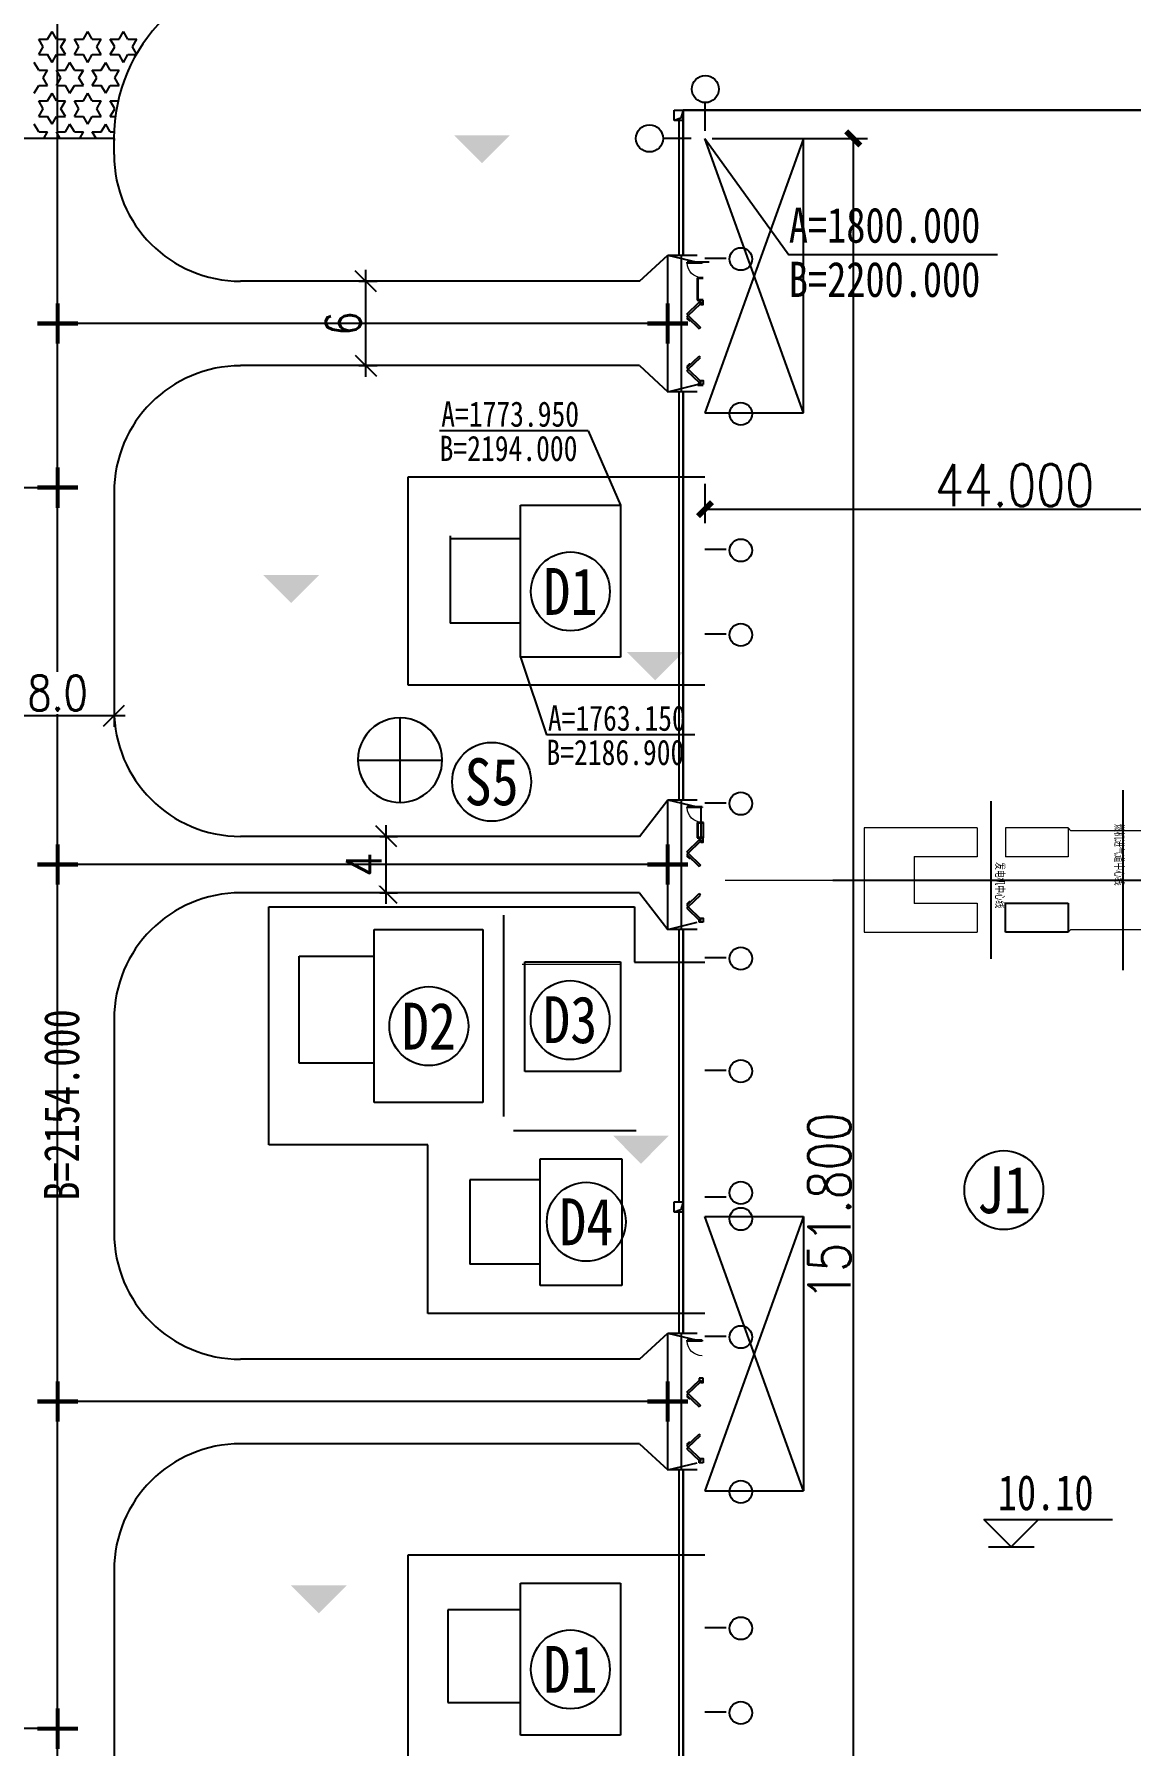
# Model space of a CAD drawing. Extents: x -93062 to 326984, y -142534 to 91021.
# Drawn here: x -53431 to -49780, y 80436 to 86134 of the extents above; entities that cross this region are included whole.
import ezdxf
from ezdxf.enums import TextEntityAlignment as Align

# ---------------------------------------------------------------- set-up
doc = ezdxf.new("R2010")
doc.units = 0
doc.header["$LTSCALE"] = 1000
doc.header["$MEASUREMENT"] = 0
doc.layers.get('0').update_dxf_attribs({"color": 8})
doc.styles.add('_HZTXT', font='GEDITXT', dxfattribs={"width": 0.8, "bigfont": 'DXT'})
doc.styles.add('COMPLEX', font='COMPLEX')
doc.styles.add('DIMHT', font='', dxfattribs={"width": 0.8})
doc.styles.add('HT', font='')
doc.styles.add('hz', font='GEDITXT', dxfattribs={"width": 0.8, "bigfont": 'DXT'})
doc.styles.add('SIM', font='GEDITXT', dxfattribs={"width": 0.8, "bigfont": 'DXT'})
doc.styles.add('SIMPLEX', font='GEDITXT', dxfattribs={"height": 0.2, "bigfont": 'DXT'})
doc.styles.get("Standard").update_dxf_attribs({"font": 'gbenor.shx', "bigfont": 'gbcbig.shx'})
doc.styles.add('黑体', font='')
doc.styles.get('DIMHT').set_extended_font_data('SimSun')
doc.styles.get('HT').set_extended_font_data('SimSun')
doc.styles.get('黑体').set_extended_font_data('SimSun')

# ---------------------------------------------------------------- blocks, each defined once
blk = doc.blocks.new('_Oblique')
at = {"color": 0, "linetype": 'ByBlock', "lineweight": -2}
blk.add_line((-0.5, -0.5), (0.5, 0.5), dxfattribs=at)
blk = doc.blocks.new('jzw-bh')
blk.add_circle((0, 0), 1.402)
at = {"style": 'SIMPLEX', "width": 0.8}
blk.add_attdef('JZW', text='', height=1, dxfattribs=at).set_placement((0, 0), align=Align.MIDDLE)
blk = doc.blocks.new('_ArchTick')
at = {"color": 0, "linetype": 'ByBlock', "const_width": 0.4}
blk.add_lwpolyline([(-0.5, -0.5), (0.5, 0.5)], dxfattribs=at)
blk = doc.blocks.new('A$C672165B9')
for points in [[(17095, 23678), (16593, 23678), (16844, 23427)], [(15389, 19747), (14887, 19747), (15138, 19496)], [(18643, 19057), (18141, 19057), (18392, 18806)], [(18516, 14736), (18014, 14736), (18265, 14484)], [(15637, 10716), (15135, 10716), (15386, 10465)]]:
    blk.add_hatch(color=251).paths.add_polyline_path(points)
at = {"color": 251, "ltscale": 10}
for p, q in [((13050, 2892), (13050, 26414)), ((13554, 23505), (13554, 23649)), ((13554, 23649), (13554, 23630)), ((18252, 22372), (18504, 22605)), ((18252, 22372), (14686, 22372)), ((18252, 21618), (14686, 21618)), ((18252, 21618), (18504, 21385)), ((13554, 20485), (13554, 18542)), ((18252, 17410), (18504, 17737)), ((18252, 16906), (18504, 16579)), ((13554, 15774), (13554, 13868)), ((18252, 12736), (18504, 12969)), ((18252, 12736), (14686, 12736)), ((18504, 12359), (13050, 12359)), ((18252, 11981), (14686, 11981)), ((18252, 11981), (18504, 11748)), ((13554, 10849), (13554, 8905)), ((13050, 9434), (3018, 9434))]:
    blk.add_line(p, q, dxfattribs=at)
at = {"color": 251}
for p, q in [((12881, 24537), (12960, 24537)), ((12921, 24468), (12881, 24537)), ((12960, 24537), (13000, 24606)), ((13040, 24537), (13000, 24606)), ((13040, 24537), (13120, 24537)), ((13080, 24468), (13120, 24537)), ((13200, 24537), (13280, 24537)), ((13240, 24468), (13200, 24537)), ((13280, 24537), (13320, 24606)), ((13360, 24537), (13320, 24606)), ((13360, 24537), (13440, 24537)), ((13400, 24468), (13440, 24537)), ((13520, 24537), (13600, 24537)), ((13560, 24468), (13520, 24537)), ((13600, 24537), (13639, 24606)), ((13679, 24537), (13639, 24606)), ((13679, 24537), (13759, 24537)), ((13719, 24468), (13759, 24537)), ((13839, 24537), (13842, 24537)), ((13841, 24535), (13839, 24537)), ((12881, 24260), (12841, 24329)), ((12881, 24399), (12921, 24468)), ((12881, 24399), (12960, 24399)), ((13000, 24329), (12960, 24399)), ((13000, 24329), (13040, 24399)), ((13040, 24399), (13120, 24399)), ((13120, 24399), (13080, 24468)), ((13120, 24260), (13160, 24329)), ((13200, 24260), (13160, 24329)), ((13200, 24399), (13240, 24468)), ((13200, 24399), (13280, 24399)), ((13320, 24329), (13280, 24399)), ((13320, 24329), (13360, 24399)), ((13360, 24399), (13440, 24399)), ((13440, 24399), (13400, 24468)), ((13440, 24260), (13480, 24329)), ((13520, 24260), (13480, 24329)), ((13520, 24399), (13560, 24468)), ((13520, 24399), (13600, 24399)), ((13639, 24329), (13600, 24399)), ((13639, 24329), (13679, 24399)), ((13679, 24399), (13753, 24399)), ((13756, 24404), (13719, 24468)), ((12881, 24260), (12960, 24260)), ((12921, 24191), (12960, 24260)), ((12960, 24122), (12921, 24191)), ((13040, 24260), (13120, 24260)), ((13080, 24191), (13040, 24260)), ((13040, 24122), (13080, 24191)), ((13200, 24260), (13280, 24260)), ((13240, 24191), (13280, 24260)), ((13280, 24122), (13240, 24191)), ((13360, 24260), (13440, 24260)), ((13400, 24191), (13360, 24260)), ((13360, 24122), (13400, 24191)), ((13520, 24260), (13600, 24260)), ((13560, 24191), (13600, 24260)), ((13600, 24122), (13560, 24191)), ((13679, 24260), (13683, 24260)), ((13681, 24257), (13679, 24260)), ((12841, 24053), (12881, 24122)), ((12881, 24122), (12960, 24122)), ((12960, 23984), (13000, 24053)), ((13040, 23984), (13000, 24053)), ((13040, 24122), (13120, 24122)), ((13160, 24053), (13120, 24122)), ((13160, 24053), (13200, 24122)), ((13200, 24122), (13280, 24122)), ((13280, 23984), (13320, 24053)), ((13360, 23984), (13320, 24053)), ((13360, 24122), (13440, 24122)), ((13480, 24053), (13440, 24122)), ((13480, 24053), (13520, 24122)), ((13520, 24122), (13600, 24122)), ((12881, 23984), (12960, 23984)), ((12921, 23914), (12881, 23984)), ((12881, 23845), (12921, 23914)), ((13040, 23984), (13120, 23984)), ((13080, 23914), (13120, 23984)), ((13120, 23845), (13080, 23914)), ((13200, 23984), (13280, 23984)), ((13240, 23914), (13200, 23984)), ((13200, 23845), (13240, 23914)), ((13360, 23984), (13440, 23984)), ((13400, 23914), (13440, 23984)), ((13440, 23845), (13400, 23914)), ((13520, 23984), (13591, 23984)), ((13560, 23914), (13520, 23984)), ((13520, 23845), (13560, 23914)), ((18563, 23808), (18563, 23901)), ((18563, 23901), (18642, 23901)), ((18642, 23901), (18620, 23829)), ((18642, 23901), (18642, 22605)), ((22929, 23901), (18642, 23901)), ((18642, 23901), (18642, 23808)), ((18642, 22605), (18642, 23901)), ((18642, 23901), (24612, 23901)), ((18840, 23718), (18840, 23969)), ((12881, 23707), (12841, 23776)), ((12881, 23845), (12960, 23845)), ((13000, 23776), (12960, 23845)), ((13000, 23776), (13040, 23845)), ((13040, 23845), (13120, 23845)), ((13120, 23707), (13160, 23776)), ((13200, 23707), (13160, 23776)), ((13200, 23845), (13280, 23845)), ((13320, 23776), (13280, 23845)), ((13320, 23776), (13360, 23845)), ((13360, 23845), (13440, 23845)), ((13440, 23707), (13480, 23776)), ((13520, 23707), (13480, 23776)), ((13520, 23845), (13566, 23845)), ((18620, 23829), (18563, 23808)), ((18642, 23808), (18563, 23808)), ((18605, 22605), (18605, 23808)), ((13554, 23649), (12547, 23649)), ((13554, 23649), (12547, 23649)), ((12881, 23707), (12960, 23707)), ((12927, 23649), (12960, 23707)), ((13040, 23707), (13120, 23707)), ((13074, 23649), (13040, 23707)), ((13200, 23707), (13280, 23707)), ((13247, 23649), (13280, 23707)), ((13360, 23707), (13440, 23707)), ((13393, 23649), (13360, 23707)), ((13520, 23707), (13555, 23707)), ((18714, 23649), (18462, 23649)), ((18837, 23649), (19587, 22609)), ((18900, 23649), (20289, 23649)), ((20163, 23649), (20163, 4553)), ((18504, 22605), (18768, 22542)), ((18504, 21385), (18504, 22605)), ((18504, 22605), (18768, 22605)), ((18625, 22605), (18625, 21385)), ((18875, 22542), (18768, 22542)), ((18837, 22580), (19026, 22580)), ((21453, 22609), (19587, 22609)), ((15744, 22372), (15906, 22372)), ((15805, 21517), (15805, 22473)), ((18820, 22404), (18768, 22404)), ((18768, 22404), (18768, 22203)), ((18820, 22397), (18768, 22397)), ((18774, 22397), (18774, 22203)), ((18768, 22203), (18820, 22203)), ((18796, 22203), (18771, 22203)), ((18774, 22209), (18820, 22209)), ((15744, 21618), (15906, 21618)), ((18504, 21385), (18768, 21448)), ((18768, 21448), (18820, 21448)), ((18796, 21448), (18771, 21448)), ((18820, 21441), (18774, 21441)), ((18768, 21385), (18504, 21385)), ((18605, 17737), (18605, 21385)), ((18642, 17737), (18642, 21385)), ((18642, 21385), (18642, 17737)), ((18837, 21196), (19026, 21196)), ((17792, 21036), (16465, 21036)), ((17792, 21036), (18082, 20372)), ((18837, 20561), (18837, 20210)), ((17189, 20372), (18082, 20372)), ((17189, 19013), (17189, 20372)), ((18082, 20372), (18082, 19013)), ((18837, 20336), (24373, 20336)), ((18837, 19976), (19026, 19976)), ((13554, 19388), (13554, 18390)), ((18837, 19221), (19026, 19221)), ((17189, 19013), (17420, 18318)), ((18082, 19013), (17189, 19013)), ((12447, 18490), (13654, 18490)), ((18746, 18318), (17420, 18318)), ((22574, 17824), (22574, 16215)), ((18504, 17737), (18768, 17674)), ((18504, 16579), (18504, 17737)), ((18504, 17737), (18768, 17737)), ((18625, 17737), (18625, 16579)), ((18800, 17674), (18800, 17535)), ((18837, 17711), (19026, 17711)), ((21397, 16315), (21397, 17724)), ((15988, 16806), (15988, 17510)), ((18820, 17535), (18768, 17535)), ((18825, 17535), (18768, 17535)), ((18768, 17535), (18768, 17397)), ((18768, 17535), (18768, 17397)), ((18820, 17529), (18768, 17529)), ((18774, 17535), (18774, 17397)), ((18774, 17529), (18774, 17397)), ((18800, 17535), (18825, 17535)), ((18800, 17529), (18800, 17403)), ((18820, 17529), (18820, 17535)), ((18825, 17397), (18825, 17535)), ((18825, 17397), (18825, 17535)), ((15931, 17410), (16089, 17410)), ((18768, 17397), (18820, 17397)), ((18796, 17397), (18771, 17397)), ((18774, 17403), (18820, 17403)), ((18794, 17397), (18825, 17397)), ((18820, 17403), (18820, 17397)), ((19981, 17020), (26271, 17020)), ((15931, 16906), (16089, 16906)), ((17038, 14906), (17038, 16705)), ((21523, 16812), (22083, 16812)), ((21523, 16554), (21523, 16812)), ((22083, 16812), (22083, 16554)), ((15881, 16579), (16850, 16579)), ((15881, 15032), (15881, 16579)), ((16850, 16579), (16850, 15032)), ((18504, 16579), (18768, 16642)), ((18768, 16579), (18504, 16579)), ((18605, 14144), (18605, 16579)), ((18642, 12969), (18642, 16579)), ((18642, 16579), (18642, 12969)), ((22083, 16554), (21523, 16554)), ((17227, 16290), (18082, 16290)), ((17227, 15309), (17227, 16290)), ((18082, 16290), (18082, 15309)), ((18837, 16328), (19026, 16328)), ((18082, 15309), (17227, 15309)), ((18837, 15321), (19026, 15321)), ((16850, 15032), (15881, 15032)), ((17126, 14780), (18221, 14780)), ((17365, 14529), (18095, 14529)), ((17365, 13396), (17365, 14529)), ((18095, 14529), (18095, 13396)), ((18563, 14050), (18563, 14144)), ((18563, 14144), (18642, 14144)), ((18642, 14144), (18620, 14071)), ((18642, 14144), (18642, 14050)), ((18837, 14189), (19026, 14189)), ((18620, 14071), (18563, 14050)), ((18642, 14050), (18563, 14050)), ((18605, 12969), (18605, 14050)), ((18837, 14013), (19026, 14013)), ((18095, 13396), (17365, 13396)), ((18504, 12969), (18768, 12906)), ((18504, 11748), (18504, 12969)), ((18504, 12969), (18768, 12969)), ((18623, 12969), (18623, 11748)), ((18837, 12944), (19026, 12944)), ((18504, 11748), (18768, 11811)), ((18768, 11748), (18504, 11748)), ((18605, 8100), (18605, 11748)), ((18642, 8100), (18642, 11748)), ((18642, 11748), (18642, 8100)), ((18837, 11560), (19026, 11560)), ((21575, 11060), (21331, 11304)), ((21331, 11304), (22481, 11304)), ((21820, 11304), (21575, 11060)), ((21371, 11060), (21779, 11060)), ((17189, 10736), (18082, 10736)), ((17189, 9377), (17189, 10736)), ((18082, 10736), (18082, 9377)), ((18837, 10339), (19026, 10339)), ((18837, 9585), (19026, 9585)), ((18082, 9377), (17189, 9377))]:
    blk.add_line(p, q, dxfattribs=at)
at = {"color": 251, "ltscale": 5}
for p, q in [((19718, 23649), (18837, 21196)), ((19718, 21196), (18837, 23649)), ((19718, 21196), (19718, 23649)), ((18837, 21196), (19718, 21196)), ((11261, 20528), (13050, 20528)), ((16183, 18762), (16183, 20624)), ((16183, 20624), (18837, 20624)), ((16560, 20096), (16560, 19341)), ((17189, 20070), (16560, 20070)), ((16560, 20070), (16560, 19315)), ((17189, 19315), (16560, 19315)), ((18837, 18762), (16183, 18762)), ((14937, 14654), (14937, 16780)), ((14937, 16780), (18208, 16780)), ((18208, 16780), (18208, 16285)), ((15208, 15383), (15208, 16340)), ((15208, 16340), (15881, 16340)), ((18208, 16285), (18837, 16285)), ((15881, 15383), (15208, 15383)), ((16359, 14654), (14937, 14654)), ((16359, 13145), (16359, 14654)), ((17365, 14340), (16736, 14340)), ((16736, 14340), (16736, 13585)), ((18837, 14013), (19718, 14013)), ((19718, 11560), (18837, 14013)), ((19718, 14013), (18837, 11560)), ((19718, 14013), (19718, 11560)), ((17365, 13585), (16736, 13585)), ((18837, 13145), (16359, 13145)), ((18837, 11560), (19718, 11560)), ((16183, 9126), (16183, 10987)), ((16183, 10987), (18837, 10987)), ((17189, 10497), (16537, 10497)), ((16537, 10497), (16537, 9667)), ((16537, 9667), (17189, 9667))]:
    blk.add_line(p, q, dxfattribs=at)
at = {"color": 251, "extrusion": (0, 0, -1)}
for p, q in [((18677, 22535), (18677, 22542)), ((18812, 22542), (18677, 22542)), ((18812, 22535), (18677, 22535)), ((18812, 22542), (18812, 22535)), ((18820, 22203), (18784, 22203)), ((18676, 22078), (18784, 22184)), ((18676, 22078), (18688, 22065)), ((18676, 22053), (18688, 22065)), ((18676, 22053), (18784, 21947)), ((18688, 22065), (18796, 22171)), ((18688, 22065), (18796, 21959)), ((18796, 22171), (18784, 22184)), ((18796, 21959), (18784, 21947)), ((18676, 21597), (18784, 21703)), ((18676, 21597), (18688, 21585)), ((18676, 21572), (18688, 21585)), ((18676, 21572), (18784, 21467)), ((18688, 21585), (18796, 21691)), ((18688, 21585), (18796, 21479)), ((18796, 21691), (18784, 21703)), ((18796, 21479), (18784, 21467)), ((18820, 21448), (18784, 21448)), ((18677, 17667), (18677, 17674)), ((18812, 17674), (18677, 17674)), ((18812, 17667), (18677, 17667)), ((18812, 17674), (18812, 17667)), ((18676, 17272), (18784, 17378)), ((18688, 17260), (18796, 17366)), ((18820, 17397), (18784, 17397)), ((18796, 17366), (18784, 17378)), ((18676, 17272), (18688, 17260)), ((18676, 17247), (18688, 17260)), ((18676, 17247), (18784, 17141)), ((18688, 17260), (18796, 17154)), ((18796, 17154), (18784, 17141)), ((18676, 16792), (18784, 16898)), ((18688, 16779), (18796, 16885)), ((18796, 16885), (18784, 16898)), ((18676, 16792), (18688, 16779)), ((18676, 16767), (18688, 16779)), ((18676, 16767), (18784, 16661)), ((18688, 16779), (18796, 16674)), ((18796, 16674), (18784, 16661)), ((18820, 16642), (18784, 16642)), ((18677, 12899), (18677, 12906)), ((18812, 12906), (18677, 12906)), ((18812, 12899), (18677, 12899)), ((18812, 12906), (18812, 12899)), ((18676, 12441), (18784, 12547)), ((18820, 12566), (18784, 12566)), ((18796, 12535), (18784, 12547)), ((18676, 12441), (18688, 12429)), ((18676, 12416), (18688, 12429)), ((18676, 12416), (18784, 12311)), ((18688, 12429), (18796, 12535)), ((18688, 12429), (18796, 12323)), ((18796, 12323), (18784, 12311)), ((18676, 11961), (18784, 12067)), ((18676, 11961), (18688, 11949)), ((18676, 11936), (18688, 11949)), ((18676, 11936), (18784, 11830)), ((18688, 11949), (18796, 12054)), ((18688, 11949), (18796, 11843)), ((18796, 12054), (18784, 12067)), ((18796, 11843), (18784, 11830)), ((18820, 11811), (18784, 11811))]:
    blk.add_line(p, q, dxfattribs=at)
at = {"color": 251, "ltscale": 0.1}
for p, q in [((16111, 17713), (16111, 18471)), ((15733, 18091), (16488, 18091))]:
    blk.add_line(p, q, dxfattribs=at)
at = {"color": 251, "lineweight": 9}
for p, q in [((21271, 17485), (20259, 17485)), ((20259, 17485), (20259, 16554)), ((21271, 17485), (21271, 17227)), ((21523, 17485), (21523, 17227)), ((22083, 17485), (21523, 17485)), ((22083, 17485), (22083, 17227)), ((22108, 17460), (22083, 17485)), ((24731, 17460), (22108, 17460)), ((20706, 17231), (20706, 16809)), ((21271, 17227), (20706, 17227)), ((22083, 17227), (21523, 17227)), ((19018, 17020), (31286, 17020)), ((20706, 16812), (21271, 16812)), ((21271, 16812), (21271, 16554)), ((21523, 16812), (22083, 16812)), ((21523, 16812), (21523, 16554)), ((22083, 16554), (22083, 16812)), ((20259, 16554), (21271, 16554)), ((21523, 16554), (22083, 16554)), ((22083, 16554), (22108, 16579)), ((22108, 16579), (24731, 16579))]:
    blk.add_line(p, q, dxfattribs=at)
at = {"color": 251, "lineweight": 0}
blk.add_line((18082, 16265), (17202, 16265), dxfattribs=at)
at = {"color": 251, "const_width": 37.7}
for points in [[(13050, 21814), (13050, 22176)], [(18504, 21814), (18504, 22176)], [(12869, 21995), (13232, 21995)], [(18323, 21995), (18685, 21995)], [(13050, 20346), (13050, 20709)], [(12869, 20528), (13232, 20528)], [(13050, 16977), (13050, 17339)], [(18504, 16977), (18504, 17339)], [(12869, 17158), (13232, 17158)], [(18323, 17158), (18685, 17158)], [(13050, 12177), (13050, 12540)], [(18504, 12177), (18504, 12540)], [(12869, 12359), (13232, 12359)], [(18323, 12359), (18685, 12359)], [(13050, 9253), (13050, 9615)], [(12869, 9434), (13232, 9434)]]:
    blk.add_lwpolyline(points, dxfattribs=at)
at = {"color": 251, "extrusion": (0, 0, -1)}
for points in [[(-18784, 22203), (-18784, 22184), (-18801, 22184), (-18801, 22165), (-18820, 22165), (-18820, 22203)], [(-18685, 22044), (-18678, 22037), (-18698, 22018), (-18705, 22025)], [(-18688, 22041), (-18683, 22037), (-18697, 22023), (-18702, 22027)], [(-18685, 21606), (-18678, 21613), (-18698, 21633), (-18705, 21625)], [(-18688, 21609), (-18683, 21613), (-18697, 21628), (-18702, 21623)], [(-18784, 21448), (-18784, 21467), (-18801, 21467), (-18801, 21485), (-18820, 21485), (-18820, 21448)], [(-18784, 17397), (-18784, 17378), (-18801, 17378), (-18801, 17359), (-18820, 17359), (-18820, 17397)], [(-18685, 17238), (-18678, 17231), (-18698, 17212), (-18705, 17219)], [(-18688, 17236), (-18683, 17231), (-18697, 17217), (-18702, 17222)], [(-18685, 16801), (-18678, 16808), (-18698, 16827), (-18705, 16820)], [(-18688, 16803), (-18683, 16808), (-18697, 16822), (-18702, 16817)], [(-18784, 16642), (-18784, 16661), (-18801, 16661), (-18801, 16680), (-18820, 16680), (-18820, 16642)], [(-18784, 12566), (-18784, 12547), (-18801, 12547), (-18801, 12528), (-18820, 12528), (-18820, 12566)], [(-18685, 12408), (-18678, 12400), (-18698, 12381), (-18705, 12388)], [(-18688, 12405), (-18683, 12400), (-18697, 12386), (-18702, 12391)], [(-18685, 11970), (-18678, 11977), (-18698, 11996), (-18705, 11989)], [(-18688, 11972), (-18683, 11977), (-18697, 11991), (-18702, 11987)], [(-18784, 11811), (-18784, 11830), (-18801, 11830), (-18801, 11849), (-18820, 11849), (-18820, 11811)]]:
    blk.add_lwpolyline(points, dxfattribs=at)
at = {"color": 251}
blk.add_arc((15063, 23649), 1510, 90, 180, dxfattribs=at)
blk.add_arc((15063, 23649), 1510, 90, 180, dxfattribs=at)
blk.add_arc((15063, 23649), 1510, 90, 180, dxfattribs=at)
at = {"color": 251, "ltscale": 10}
for centre, radius, start, end in [((14686, 23505), 1132, 180, 270), ((14686, 20485), 1132, 90, 180), ((14686, 18542), 1132, 180, 270), ((16111, 18093), 377, 359.619, 180.381), ((16111, 18091), 377, 180, 0), ((14686, 15774), 1132, 90, 180), ((14686, 13868), 1132, 180, 270), ((14686, 10849), 1132, 90, 180)]:
    blk.add_arc(centre, radius, start, end, dxfattribs=at)
at = {"color": 251, "lineweight": 13, "extrusion": (0, 0, -1)}
for centre in [(-18812, 22539), (-18812, 17670), (-18812, 12902)]:
    blk.add_arc(centre, 135, 270, 358.5307, dxfattribs=at)
at = {"color": 251}
for centre, major_axis, start_param, end_param in [((18840, 24090), (-121, 0), 3.141595, 9.42478), ((18341, 23649), (0, 121), 3.141595, 9.42478), ((19158, 22571), (101, 0), -0.000001, 6.283184), ((19158, 21187), (101, 0), -0.000001, 6.283184), ((19158, 19967), (101, 0), -0.000001, 6.283184), ((19158, 19212), (101, 0), -0.000001, 6.283184), ((19158, 17703), (101, 0), -0.000001, 6.283184), ((19158, 16319), (101, 0), -0.000001, 6.283184), ((19158, 15312), (101, 0), -0.000001, 6.283184), ((19158, 14223), (101, 0), -0.000001, 6.283184), ((19158, 13990), (101, 0), -0.000001, 6.283184), ((19158, 12935), (101, 0), -0.000001, 6.283184), ((19158, 11551), (101, 0), -0.000001, 6.283184), ((19158, 10331), (101, 0), -0.000001, 6.283184), ((19158, 9576), (101, 0), -0.000001, 6.283184)]:
    blk.add_ellipse(centre, major_axis=major_axis, ratio=1, start_param=start_param, end_param=end_param, dxfattribs=at)
for name, p, xscale, yscale, zscale, rotation in [('_ArchTick', (20163, 23649), 125.8006878908539, 125.8006878908539, 125.8006878908539, 90), ('_Oblique', (15805, 22372), 188.7010318362808, 188.7010318362808, 188.7010318362808, 90), ('_Oblique', (15805, 21618), 188.7010318362808, 188.7010318362808, 188.7010318362808, 270), ('_ArchTick', (18837, 20336), 125.8006878908539, 125.8006878908539, 125.8006878908539, 180), ('_Oblique', (15988, 17410), 188.7010318362808, 188.7010318362808, 188.7010318362808, 90), ('_Oblique', (15988, 16906), 188.7010318362808, 188.7010318362808, 188.7010318362808, 270)]:
    blk.add_blockref(name, p, dxfattribs=dict(at, xscale=xscale, yscale=yscale, zscale=zscale, rotation=rotation))
ref = blk.add_blockref('jzw-bh', (17634, 19600), dxfattribs=dict(at, xscale=251.6013757817078, yscale=251.6013757817078, zscale=251.6013757817078, rotation=359.9999573616801))
ref.add_attrib('JZW', 'D1', dxfattribs={"height": 419.3, "style": '黑体', "width": 0.85}).set_placement((17634, 19600), align=Align.MIDDLE)
at = {"color": 251, "xscale": 188.7010318362808, "yscale": 188.7010318362808, "zscale": 188.7010318362808}
blk.add_blockref('_Oblique', (13554, 18490), dxfattribs=at)
at = {"color": 251}
ref = blk.add_blockref('jzw-bh', (16930, 17898), dxfattribs=dict(at, xscale=251.6013757817078, yscale=251.6013757817078, zscale=251.6013757817078, rotation=359.9999573616801))
ref.add_attrib('JZW', 'S5', dxfattribs={"height": 419.3, "style": '黑体', "width": 0.85}).set_placement((16930, 17898), align=Align.MIDDLE)
ref = blk.add_blockref('jzw-bh', (16369, 15714), dxfattribs=dict(at, xscale=251.6013757817078, yscale=251.6013757817078, zscale=251.6013757817078, rotation=359.9999573616801))
ref.add_attrib('JZW', 'D2', dxfattribs={"height": 419.3, "style": '黑体', "width": 0.85}).set_placement((16369, 15714), align=Align.MIDDLE)
ref = blk.add_blockref('jzw-bh', (17632, 15768), dxfattribs=dict(at, xscale=251.6013757817078, yscale=251.6013757817078, zscale=251.6013757817078, rotation=359.9999573616801))
ref.add_attrib('JZW', 'D3', dxfattribs={"height": 419.3, "style": '黑体', "width": 0.85}).set_placement((17632, 15768), align=Align.MIDDLE)
ref = blk.add_blockref('jzw-bh', (21509, 14248), dxfattribs=dict(at, xscale=251.6013757817078, yscale=251.6013757817078, zscale=251.6013757817078, rotation=359.9999573616801))
ref.add_attrib('JZW', 'J1', dxfattribs={"height": 419.3, "style": '黑体', "width": 0.85}).set_placement((21509, 14248), align=Align.MIDDLE)
ref = blk.add_blockref('jzw-bh', (17776, 13965), dxfattribs=dict(at, xscale=251.6013757817078, yscale=251.6013757817078, zscale=251.6013757817078, rotation=359.9999573616801))
ref.add_attrib('JZW', 'D4', dxfattribs={"height": 419.3, "style": '黑体', "width": 0.85}).set_placement((17776, 13965), align=Align.MIDDLE)
ref = blk.add_blockref('jzw-bh', (17634, 9964), dxfattribs=dict(at, xscale=251.6013757817078, yscale=251.6013757817078, zscale=251.6013757817078, rotation=359.9999573616801))
ref.add_attrib('JZW', 'D1', dxfattribs={"height": 419.3, "style": '黑体', "width": 0.85}).set_placement((17634, 9964), align=Align.MIDDLE)
at = {"color": 251, "style": 'DIMHT', "width": 0.8}
for s, height, p in [('A=1800.000', 314.5, (19587, 22717)), ('B=2200.000', 314.5, (19587, 22232)), ('A=1773.950', 226.4, (16479, 21072)), ('B=2194.000', 226.4, (16465, 20765)), ('A=1763.150', 226.4, (17433, 18354)), ('B=2186.900', 226.4, (17420, 18048))]:
    blk.add_text(s, height=height, dxfattribs=at).set_placement(p)
at = {"color": 251}
for s, height, rotation, style, width, p in [('燃机进气道中心线', 75.5, 270, '_HZTXT', 0.7, (22496, 17520)), ('发电机中心线', 75.5, 270, '_HZTXT', 0.7, (21430, 17179)), ('B=2154.000', 314.5, 90, 'DIMHT', 0.8, (13242, 14153))]:
    blk.add_text(s, height=height, rotation=rotation, dxfattribs=dict(at, style=style, width=width)).set_placement(p)
at = {"color": 251, "ltscale": 0.5, "style": 'HT', "width": 0.8}
blk.add_text('10.10', height=314.5, rotation=360, dxfattribs=at).set_placement((21883, 11387, -1019), align=Align.CENTER)
at = {"color": 251, "insert": (21605, 20550), "char_height": 377.4, "attachment_point": 5, "style": 'hz'}
blk.add_mtext('\\A1;44.000', dxfattribs=at)
at = {"color": 251, "insert": (19949, 14101), "char_height": 377.4, "attachment_point": 5, "rotation": 90, "style": 'hz'}
blk.add_mtext('\\A1;151.800', dxfattribs=at)
at = {"color": 251, "style": 'SIMPLEX', "width": 0.8}
for height, p in [(75.5, (5033, 24516)), (75.5, (4692, 24249)), (252, (24745, 6387))]:
    blk.add_attdef('JZW', text='', height=height, rotation=360, dxfattribs=at).set_placement(p, align=Align.MIDDLE)
at = {"color": 251, "style": 'hz', "width": 0.8}
for p in [(16427, 23704), (10888, 22293), (14721, 19772), (17975, 19083), (25961, 18486), (38100, 18366), (11529, 17641), (26546, 15647), (10783, 15493), (17848, 14761), (11764, 12832), (14968, 10742), (5313, 9148), (25534, 9009), (3089, 8402), (26407, 6157), (17784, 5258), (29076, 4512), (15145, 4202), (37067, 4015)]:
    blk.add_attdef('9.80', p, '', height=440, dxfattribs=at)
at = {"color": 251, "style": 'COMPLEX', "width": 1.041667}
for height, p, p2 in [(135, (18780, 24023), (18901, 24023)), (113, (24159, 23918), (24260, 23918)), (113, (19108, 22515), (19208, 22515)), (113, (19108, 21131), (19208, 21131)), (113, (19108, 19911), (19208, 19911)), (113, (19108, 19156), (19208, 19156)), (113, (19108, 17646), (19208, 17646)), (113, (19108, 16262), (19208, 16262)), (113, (19108, 15256), (19208, 15256)), (113, (19108, 14167), (19208, 14167)), (113, (19108, 13934), (19208, 13934)), (113, (19108, 12878), (19208, 12878)), (147, (35126, 12740), (35257, 12740)), (113, (19108, 11495), (19208, 11495)), (113, (19108, 10274), (19208, 10274)), (113, (19108, 9519), (19208, 9519)), (113, (19108, 8010), (19208, 8010)), (113, (19108, 6626), (19208, 6626)), (113, (19108, 5620), (19208, 5620)), (113, (18534, 4487), (18635, 4487)), (135, (10257, 2832), (10378, 2832)), (135, (9845, 2444), (9966, 2444))]:
    blk.add_attdef('A', text='', height=height, dxfattribs=at).set_placement(p, p2, align=Align.FIT)
for height, p, p2 in [(135, (18274, 23710), (18274, 23589)), (147, (34895, 12644), (34895, 12513))]:
    blk.add_attdef('A', text='', height=height, rotation=270, dxfattribs=at).set_placement(p, p2, align=Align.FIT)
at = {"color": 251, "style": 'COMPLEX', "text_generation_flag": 4, "width": 1.041667}
for p, p2 in [((32233, 22773), (32353, 22773)), ((25004, 19495), (25125, 19495)), ((37956, 15917), (38077, 15917)), ((37584, 15545), (37705, 15545)), ((30849, 13137), (30969, 13137)), ((30934, 10636), (31055, 10636)), ((31192, 10371), (31313, 10371)), ((25004, 9859), (25125, 9859))]:
    blk.add_attdef('A', text='', height=135, dxfattribs=at).set_placement(p, p2, align=Align.FIT)
at = {"color": 251, "width": 0.8, "flags": 9}
for tag, p in [('XSIZE', (4021, 20376)), ('XSIZE', (4025, 20391)), ('YSIZE', (4070, 20400)), ('YSIZE', (4113, 20385)), ('XSIZE', (4021, 19747)), ('XSIZE', (4025, 19762)), ('YSIZE', (4070, 19771)), ('YSIZE', (4113, 19756)), ('XSIZE', (4025, 19133)), ('YSIZE', (4070, 19142)), ('YSIZE', (4113, 19127)), ('XSIZE', (4021, 19118)), ('YSIZE', (4070, 18513)), ('XSIZE', (4021, 18489)), ('XSIZE', (4025, 18504)), ('YSIZE', (4113, 18498)), ('XSIZE', (4021, 17860)), ('XSIZE', (4025, 17875)), ('YSIZE', (4070, 17884)), ('YSIZE', (4113, 17869)), ('YSIZE', (4395, 17291)), ('XSIZE', (4346, 17267)), ('XSIZE', (4350, 17282)), ('YSIZE', (4438, 17277)), ('XSIZE', (5056, 17074)), ('XSIZE', (5060, 17089)), ('YSIZE', (5105, 17098)), ('YSIZE', (5148, 17083)), ('XSIZE', (5685, 17074)), ('XSIZE', (5689, 17089)), ('YSIZE', (5734, 17098)), ('YSIZE', (5777, 17083))]:
    blk.add_attdef(tag, p, '', height=0.0687, dxfattribs=at)
at = {"color": 251, "char_height": 315, "attachment_point": 5, "rotation": 90, "style": 'SIM', "bg_fill": 3, "box_fill_scale": 1.1, "bg_fill_color": 256, "bg_fill_true_color": 13158600, "bg_fill_transparency": 0}
for s, insert in [('6', (15604, 21995)), ('4', (15787, 17158))]:
    blk.add_mtext(s, dxfattribs=dict(at, insert=insert))
at = {"color": 251, "insert": (13050, 18692), "char_height": 314.5, "attachment_point": 5, "style": 'SIM', "bg_fill": 3, "box_fill_scale": 1.1, "bg_fill_color": 256, "bg_fill_true_color": 13158600, "bg_fill_transparency": 0}
blk.add_mtext('8.0', dxfattribs=at)
at = {"color": 251, "ltscale": 10}
for p, q in [((18504, 21995), (13050, 21995)), ((18252, 17410), (14686, 17410)), ((18504, 17158), (13050, 17158)), ((18252, 16906), (14686, 16906))]:
    blk.add_line(p, q, dxfattribs=at)

msp = doc.modelspace()

# ---------------------------------------------------------------- block references
at = {"xscale": 0.3724428399518654, "yscale": 0.3724428399518654, "zscale": 0.3724428399518654}
msp.add_blockref('A$C672165B9', (-58213.6, 76979.3), dxfattribs=at)

doc.saveas('drawing.dxf')
